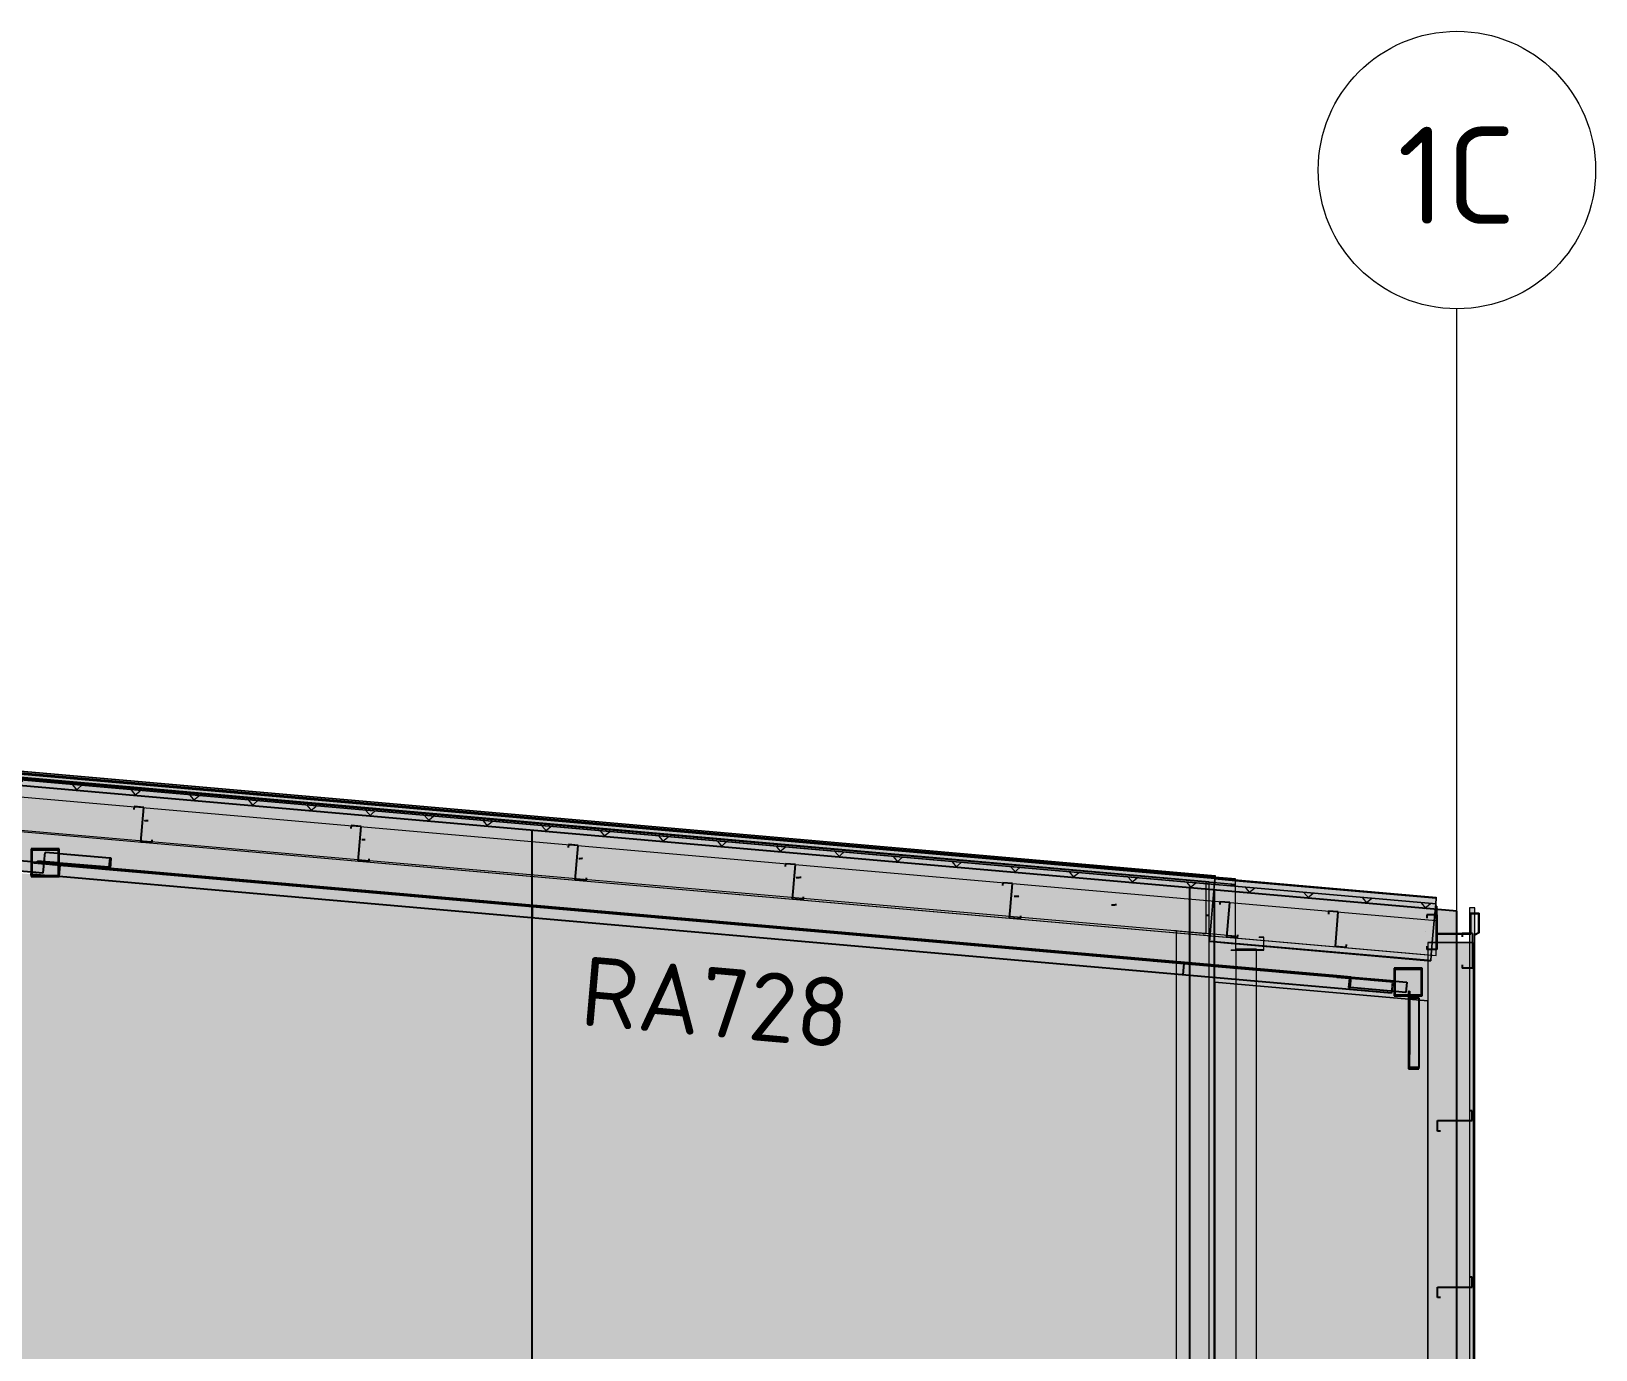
# Model space of a CAD drawing. Header units: millimetres. Extents: x 632 to 645312, y -3890 to 22200.
# Drawn here: x 631886 to 643163, y 12698 to 22200 of the extents above; entities that cross this region are included whole.
import ezdxf

# ---------------------------------------------------------------- set-up
doc = ezdxf.new("R2010")
doc.units = ezdxf.units.MM
doc.linetypes.add('Dash', pattern=[7, 5, -2])
doc.linetypes.add('Hidden', pattern=[4, 3, -1])
for name, color, linetype, lineweight in [('A-200-H_WALL', 111, 'Continuous', 13), ('A-200-M_WALL', 113, 'Continuous', 13), ('A-200-M_WALL_EXT', 113, 'Continuous', 13), ('A-200-M_WALL_PAT', 111, 'Continuous', 13), ('A-200-MH_WALL', 110, 'Hidden', 13), ('A-270-M_ROOF', 132, 'Continuous', 13), ('M-520-M_DRAINAGE_FW', 2, 'Continuous', 13), ('S-280-A_STRUCT_FRAME', 2, 'Continuous', 18), ('S-280-M_STRUCT_FRAME', 12, 'Continuous', 13), ('Z-030-M_GRID', 191, 'Continuous', 13), ('Z-033_T_GRIDREF', 31, 'Continuous', 13)]:
    doc.layers.add(name, color=color, linetype=linetype, lineweight=lineweight)
doc.styles.add('ISOCPEUR_1', font='isocpeur.ttf', dxfattribs={"height": 700})
doc.styles.add('ISOCPEUR_2', font='isocpeur.ttf', dxfattribs={"height": 500})

# ---------------------------------------------------------------- blocks, each defined once
blk = doc.blocks.new('Downpipe - Straight - 01 - 150D-3252301-S6_501-SECTION C1')
at = {"layer": 'M-520-M_DRAINAGE_FW', "color": 53, "lineweight": 5}
for p, q in [((4351088, 15586), (4351088, 15581)), ((4351089, 15586), (4351088, 15586)), ((4351151, 15586), (4351088, 15586)), ((4351088, 15579), (4351088, 15334)), ((4351092, 15586), (4351089, 15586)), ((4351104, 15586), (4351094, 15586)), ((4351119, 15586), (4351104, 15586)), ((4351136, 15586), (4351119, 15586)), ((4351155, 15586), (4351136, 15586)), ((4351238, 15586), (4351151, 15586)), ((4351175, 15586), (4351155, 15586)), ((4351193, 15586), (4351175, 15586)), ((4351210, 15586), (4351193, 15586)), ((4351223, 15586), (4351210, 15586)), ((4351232, 15586), (4351223, 15586)), ((4351237, 15586), (4351233, 15586)), ((4351238, 15581), (4351238, 15586)), ((4351238, 15321), (4351238, 15579)), ((4351088, 15334), (4351088, 7790)), ((4351238, 7790), (4351238, 15321)), ((4351088, 7790), (4351088, 7690)), ((4351238, 7690), (4351238, 7790)), ((4351088, 7690), (4351088, 7640)), ((4351238, 7640), (4351238, 7690)), ((4351088, 7640), (4351088, 7340)), ((4351238, 7340), (4351238, 7640)), ((4351088, 7340), (4351088, 6500)), ((4351238, 6500), (4351238, 7340)), ((4351088, 6500), (4351088, 5440)), ((4351238, 5440), (4351238, 6500)), ((4351088, 5440), (4351088, 5240)), ((4351238, 5240), (4351238, 5440)), ((4351088, 5240), (4351088, 5228)), ((4351088, 5228), (4351088, 5200)), ((4351088, 5200), (4351088, 5170)), ((4351238, 5228), (4351238, 5240)), ((4351238, 5200), (4351238, 5228)), ((4351238, 5170), (4351238, 5200)), ((4351088, 5170), (4351088, 5166)), ((4351088, 5166), (4351092, 5166)), ((4351088, 5166), (4351151, 5166)), ((4351094, 5166), (4351104, 5166)), ((4351104, 5166), (4351155, 5166)), ((4351151, 5166), (4351238, 5166)), ((4351155, 5166), (4351175, 5166)), ((4351175, 5166), (4351232, 5166)), ((4351233, 5166), (4351237, 5166)), ((4351238, 5166), (4351238, 5170))]:
    blk.add_line(p, q, dxfattribs=at)
blk = doc.blocks.new('Roof Gutters1 - Roof Gutters-1884510-S6_501-SECTION C1')
at = {"layer": 'A-270-M_ROOF', "lineweight": 5, "transparency": 33554432}
for points in [[(4350939, 16102), (4350940, 16116), (4332714, 17711), (4332712, 17697), (4350664, 16126)], [(4350939, 16100), (4350940, 16113), (4332713, 17708), (4332712, 17694), (4350664, 16124)], [(4350939, 16100), (4350939, 16102), (4332712, 17697), (4332712, 17694), (4350664, 16124)]]:
    blk.add_hatch(color=253, dxfattribs=at).paths.add_polyline_path(points)
at = {"layer": 'A-270-M_ROOF', "color": 53, "lineweight": 5}
for p, q in [((4350940, 16113), (4332713, 17708)), ((4332713, 17708), (4350940, 16113)), ((4332714, 17711), (4350940, 16116)), ((4332714, 17711), (4350940, 16116)), ((4332712, 17697), (4350939, 16102)), ((4332712, 17694), (4350939, 16100)), ((4334978, 17496), (4350939, 16100)), ((4342405, 16849), (4350939, 16102)), ((4350940, 16116), (4350939, 16102)), ((4350940, 16113), (4350939, 16105)), ((4350939, 16105), (4350940, 16113)), ((4350939, 16100), (4350940, 16113)), ((4350939, 16105), (4350939, 16100)), ((4350939, 16102), (4350939, 16105)), ((4350939, 16100), (4350939, 16102)), ((4350939, 16102), (4350939, 16100)), ((4350940, 16113), (4350940, 16116))]:
    blk.add_line(p, q, dxfattribs=at)
blk = doc.blocks.new('Roof Gutters3 - Roof Gutters-1885272-S6_501-SECTION C1')
at = {"layer": 'A-270-M_ROOF', "lineweight": 5, "transparency": 33554432}
for points in [[(4352525, 15872), (4352532, 15952), (4350938, 16091), (4350932, 16011), (4352218, 15899)], [(4352532, 15952), (4352533, 15960), (4350939, 16099), (4350938, 16091), (4352218, 15979)], [(4352532, 15952), (4352533, 15957), (4350938, 16096), (4350938, 16091), (4352218, 15979)]]:
    blk.add_hatch(color=253, dxfattribs=at).paths.add_polyline_path(points)
at = {"layer": 'A-270-M_ROOF', "color": 53, "lineweight": 5}
for p, q in [((4350938, 16094), (4350903, 15696)), ((4350903, 15696), (4350938, 16091)), ((4350938, 16091), (4350939, 16099)), ((4350939, 16099), (4350938, 16096)), ((4350938, 16091), (4350938, 16096)), ((4350938, 16096), (4350938, 16091)), ((4350938, 16096), (4352533, 15957)), ((4350938, 16094), (4351086, 16081)), ((4350938, 16091), (4352532, 15952)), ((4350938, 16091), (4352532, 15952)), ((4350938, 16091), (4351086, 16078)), ((4350939, 16099), (4352533, 15960)), ((4351086, 16081), (4352533, 15955)), ((4351086, 16078), (4352532, 15952)), ((4352518, 15792), (4352529, 15912)), ((4352529, 15912), (4352518, 15792)), ((4352529, 15912), (4352533, 15955)), ((4352532, 15952), (4352529, 15912)), ((4352533, 15960), (4352532, 15952)), ((4352532, 15952), (4352533, 15957)), ((4352533, 15957), (4352532, 15952)), ((4352533, 15957), (4352533, 15960)), ((4352504, 15632), (4352518, 15792)), ((4352518, 15792), (4352504, 15632)), ((4350902, 15683), (4350898, 15640)), ((4350899, 15643), (4350902, 15683)), ((4350902, 15683), (4350903, 15696)), ((4350903, 15696), (4350902, 15683)), ((4350898, 15640), (4350899, 15643)), ((4350898, 15640), (4352473, 15502)), ((4350898, 15640), (4351082, 15624)), ((4352473, 15505), (4350899, 15643)), ((4350899, 15643), (4351082, 15627)), ((4351082, 15627), (4351086, 15626)), ((4351082, 15624), (4351086, 15623)), ((4351088, 15626), (4351285, 15609)), ((4351088, 15623), (4351285, 15606)), ((4351289, 15609), (4352473, 15505)), ((4351289, 15606), (4352473, 15502)), ((4352497, 15543), (4352504, 15632)), ((4352504, 15632), (4352497, 15543)), ((4352493, 15503), (4352473, 15505)), ((4352473, 15505), (4352493, 15503)), ((4352473, 15502), (4352493, 15500)), ((4352473, 15502), (4352493, 15500)), ((4352493, 15500), (4352497, 15543)), ((4352497, 15543), (4352493, 15503)), ((4352493, 15503), (4352493, 15500))]:
    blk.add_line(p, q, dxfattribs=at)
blk = doc.blocks.new('25021-APA-ZZ-ZZ-M3-AR-000001_V3_rvt-8-S6_501-SECTION C1')
at = {"layer": 'A-200-M_WALL', "transparency": 33554432}
blk.add_hatch(color=254, dxfattribs=at).paths.add_polyline_path([(4352812, 8240), (4352812, 15882), (4352772, 15882), (4352772, 8240)])
at = {"layer": 'A-200-M_WALL_EXT', "transparency": 33554432}
blk.add_hatch(color=10, dxfattribs=at).paths.add_polyline_path([(4350895, 16015), (4350895, 16071), (4332581, 17679), (4312663, 16639), (4312663, 16599), (4332682, 17644), (4332682, 17608), (4350894, 16015)])
at = {"layer": 'A-200-M_WALL_PAT', "transparency": 33554432}
blk.add_hatch(color=253, dxfattribs=at).paths.add_polyline_path([(4352802, 8240), (4352802, 15632), (4352682, 15632), (4352682, 8240)])
at = {"layer": 'A-270-M_ROOF', "transparency": 33554432}
for color, points in [(9, [(4352532, 15911), (4352532, 15952), (4332711, 17686), (4331584, 17587), (4332711, 17646), (4352218, 15939)]), (9, [(4351086, 16052), (4351086, 16092), (4332673, 17697), (4332673, 17657), (4350664, 16089)]), (254, [(4351086, 15998), (4351086, 16052), (4332673, 17657), (4332673, 17644), (4332682, 17644), (4332682, 17608), (4350932, 16011)])]:
    blk.add_hatch(color=color, dxfattribs=at).paths.add_polyline_path(points)
at = {"layer": 'A-270-M_ROOF', "lineweight": 5, "transparency": 33554432}
blk.add_hatch(color=9, dxfattribs=at).paths.add_polyline_path([(4351086, 16052), (4332673, 17657), (4332639, 17657), (4351052, 16052)])
at = {"layer": 'A-270-M_ROOF', "lineweight": 5}
h = blk.add_hatch(dxfattribs=at)
h.set_pattern_fill('FP_45', angle=-135, style=0, pattern_type=2)
h.set_pattern_definition([(40, (4325937.9, 6e-06), (-192.8363, 229.8133), []), (130, (4325937.9, 6e-06), (-229.8133, -192.8363), [])])
h.paths.add_polyline_path([(4352532, 15871), (4352532, 15911), (4332698, 17644), (4332682, 17643), (4332682, 17608), (4352218, 15899)])
at = {"layer": 'A-270-M_ROOF', "transparency": 33554432}
h = blk.add_hatch(color=253, dxfattribs=at)
h.paths.add_polyline_path([(4352817, 15688), (4352842, 15703), (4352842, 15844), (4352777, 15844), (4352777, 15699), (4352682, 15699), (4352682, 15694), (4352782, 15694), (4352782, 15839), (4352837, 15839), (4352837, 15706), (4352814, 15692)])
h.paths.add_polyline_path([(4352537, 15871), (4352537, 15894), (4352532, 15894), (4352533, 15871)])
at = {"layer": 'A-200-M_WALL', "color": 53, "lineweight": 5}
for p, q in [((4352772, 15882), (4352772, 8240)), ((4352812, 15882), (4352772, 15882)), ((4352772, 15882), (4352772, 15699)), ((4352812, 15882), (4352772, 15882)), ((4352812, 8240), (4352812, 15882)), ((4352812, 15844), (4352812, 15882)), ((4352812, 15841), (4352812, 15844)), ((4352812, 8240), (4352812, 15839)), ((4352772, 15699), (4352772, 15694)), ((4352772, 15694), (4352772, 15632)), ((4352772, 15632), (4352772, 8240))]:
    blk.add_line(p, q, dxfattribs=at)
at = {"layer": 'A-200-M_WALL_EXT', "color": 53, "lineweight": 5}
for p, q in [((4350895, 16071), (4332713, 17668)), ((4332713, 17668), (4350871, 16073)), ((4350871, 16073), (4350885, 16072)), ((4350871, 16071), (4350871, 15699)), ((4350885, 16072), (4350895, 16071)), ((4350895, 15683), (4350895, 16071)), ((4350661, 15716), (4350642, 15716)), ((4350661, 15704), (4350661, 15716)), ((4350661, 15716), (4350871, 15698)), ((4350661, 8240), (4350661, 15704)), ((4350852, 15698), (4350871, 15698)), ((4350895, 8240), (4350895, 15683)), ((4352473, 15632), (4352473, 8240)), ((4352802, 15632), (4352473, 15632)), ((4352473, 15632), (4352473, 15545)), ((4352473, 15632), (4352532, 15632)), ((4352532, 15632), (4352772, 15632)), ((4352772, 15632), (4352802, 15632)), ((4352802, 8240), (4352802, 15632)), ((4352802, 8240), (4352802, 15632)), ((4352473, 15545), (4352473, 15505)), ((4352473, 15505), (4352473, 15502)), ((4352473, 15502), (4352473, 15213)), ((4352473, 15213), (4350938, 15347)), ((4350938, 15347), (4350938, 7790)), ((4350938, 7790), (4350938, 15347)), ((4350938, 15347), (4352473, 15213)), ((4352473, 5240), (4352473, 15213)), ((4352473, 15213), (4352473, 8240)), ((4352473, 15213), (4352473, 8240))]:
    blk.add_line(p, q, dxfattribs=at)
at = {"layer": 'A-270-M_ROOF', "color": 53, "lineweight": 5}
for p, q in [((4352532, 15952), (4332711, 17686)), ((4352532, 15911), (4332711, 17646)), ((4332711, 17646), (4352532, 15911)), ((4350895, 16069), (4332714, 17653)), ((4332714, 17653), (4350895, 16069)), ((4352532, 15911), (4332715, 17645)), ((4332715, 17645), (4350938, 16051)), ((4350938, 16091), (4333018, 17659)), ((4332711, 17525), (4352532, 15791)), ((4350939, 16105), (4334978, 17496)), ((4332673, 17285), (4350895, 15697)), ((4332711, 17274), (4352532, 15540)), ((4332711, 17274), (4352473, 15545)), ((4351086, 16052), (4350895, 16069)), ((4350895, 16069), (4351086, 16052)), ((4350938, 16091), (4350938, 16051)), ((4350938, 16051), (4350938, 16091)), ((4351086, 16078), (4350938, 16091)), ((4350938, 16051), (4351086, 16038)), ((4351086, 16092), (4350939, 16105)), ((4351086, 16092), (4351052, 16092)), ((4351082, 16052), (4351052, 16052)), ((4351052, 16052), (4351082, 16052)), ((4351086, 16052), (4351082, 16052)), ((4351082, 16052), (4351086, 16052)), ((4351086, 16086), (4351086, 16092)), ((4351086, 16083), (4351086, 16086)), ((4351086, 16078), (4351086, 16083)), ((4352532, 15952), (4351086, 16078)), ((4351086, 16052), (4351086, 16078)), ((4351086, 15681), (4351086, 16052)), ((4351086, 16038), (4352532, 15911)), ((4352532, 15911), (4352532, 15952)), ((4352532, 15911), (4352532, 15952)), ((4352532, 15540), (4352532, 15911)), ((4352532, 15894), (4352532, 15911)), ((4352532, 15694), (4352532, 15894)), ((4352537, 15894), (4352532, 15894)), ((4352532, 15894), (4352532, 15694)), ((4352532, 15694), (4352532, 15894)), ((4352532, 15894), (4352537, 15894)), ((4352537, 15699), (4352537, 15894)), ((4352537, 15894), (4352537, 15699)), ((4352842, 15844), (4352777, 15844)), ((4352777, 15844), (4352777, 15699)), ((4352777, 15699), (4352777, 15844)), ((4352777, 15844), (4352812, 15844)), ((4352782, 15694), (4352782, 15839)), ((4352782, 15839), (4352837, 15839)), ((4352812, 15839), (4352782, 15839)), ((4352782, 15839), (4352782, 15694)), ((4352812, 15844), (4352842, 15844)), ((4352837, 15839), (4352812, 15839)), ((4352837, 15839), (4352837, 15706)), ((4352837, 15706), (4352837, 15839)), ((4352842, 15703), (4352842, 15844)), ((4352842, 15844), (4352842, 15703)), ((4350895, 15697), (4351086, 15681)), ((4351052, 15681), (4351082, 15681)), ((4351052, 15681), (4351082, 15681)), ((4351054, 15681), (4351086, 15681)), ((4351082, 15681), (4351086, 15681)), ((4351082, 15681), (4351086, 15681)), ((4351088, 15681), (4351086, 15681)), ((4351086, 15681), (4351086, 15667)), ((4351088, 15666), (4351088, 15681)), ((4352532, 15632), (4352532, 15694)), ((4352532, 15694), (4352782, 15694)), ((4352772, 15694), (4352532, 15694)), ((4352777, 15699), (4352537, 15699)), ((4352537, 15699), (4352772, 15699)), ((4352772, 15699), (4352777, 15699)), ((4352782, 15694), (4352772, 15694)), ((4352837, 15706), (4352814, 15692)), ((4352814, 15692), (4352837, 15706)), ((4352814, 15692), (4352817, 15688)), ((4352817, 15688), (4352814, 15692)), ((4352817, 15688), (4352842, 15703)), ((4352842, 15703), (4352817, 15688)), ((4351052, 15579), (4351086, 15579)), ((4351054, 15581), (4351084, 15581)), ((4351086, 15667), (4351086, 15626)), ((4351086, 15626), (4351086, 15623)), ((4351086, 15623), (4351086, 15579)), ((4351086, 15579), (4351289, 15579)), ((4351088, 15626), (4351088, 15666)), ((4351088, 15623), (4351088, 15626)), ((4351088, 15581), (4351088, 15623)), ((4351287, 15581), (4351088, 15581)), ((4351254, 15671), (4351287, 15671)), ((4351254, 15581), (4351287, 15581)), ((4351287, 15671), (4351256, 15671)), ((4351256, 15579), (4351289, 15579)), ((4351289, 15671), (4351287, 15671)), ((4351287, 15671), (4351287, 15649)), ((4351287, 15649), (4351287, 15609)), ((4351287, 15609), (4351287, 15606)), ((4351287, 15606), (4351287, 15581)), ((4351289, 15649), (4351289, 15671)), ((4351289, 15609), (4351289, 15649)), ((4351289, 15606), (4351289, 15609)), ((4351289, 15579), (4351289, 15606)), ((4352532, 15540), (4352532, 15632)), ((4352473, 15545), (4352532, 15540))]:
    blk.add_line(p, q, dxfattribs=at)
for name in ['Roof Gutters3 - Roof Gutters-1885272-S6_501-SECTION C1', 'Roof Gutters1 - Roof Gutters-1884510-S6_501-SECTION C1']:
    blk.add_blockref(name, (0, 0), dxfattribs=at)
at = {"layer": 'M-520-M_DRAINAGE_FW', "color": 53, "lineweight": 5}
blk.add_blockref('Downpipe - Straight - 01 - 150D-3252301-S6_501-SECTION C1', (0, 0), dxfattribs=at)
blk = doc.blocks.new('NRP_Framing-Steel-Purlin Z - G915 - EZ250-19-4099889-S6_501-SECTION C1')
at = {"layer": 'S-280-M_STRUCT_FRAME', "color": 92, "lineweight": 25}
for p, q in [((4352542, 8274), (4352542, 8350)), ((4352542, 8350), (4352792, 8350)), ((4352542, 8274), (4352542, 8350)), ((4352542, 8350), (4352792, 8350)), ((4352792, 8421), (4352771, 8421)), ((4352792, 8421), (4352771, 8421)), ((4352792, 8350), (4352792, 8421)), ((4352792, 8350), (4352792, 8421)), ((4352563, 8274), (4352542, 8274)), ((4352563, 8274), (4352542, 8274))]:
    blk.add_line(p, q, dxfattribs=at)
blk = doc.blocks.new('NRP_Framing-Steel-Purlin C - G946 - EC250-24-4099654-S6_501-SECTION C1')
at = {"layer": 'S-280-M_STRUCT_FRAME', "color": 1, "lineweight": 25}
for p, q in [((4352793, 15697), (4352720, 15697)), ((4352720, 15697), (4352720, 15673)), ((4352793, 15697), (4352793, 15447)), ((4352720, 15471), (4352720, 15447)), ((4352793, 15447), (4352720, 15447))]:
    blk.add_line(p, q, dxfattribs=at)
blk = doc.blocks.new('NRP_Framing-Steel-EA - RA728 - 90x90x8EA-4104764-S6_501-SECTION C1')
at = {"layer": 'S-280-M_STRUCT_FRAME', "linetype": 'Dash', "lineweight": 25}
for p, q in [((4342613, 16189), (4342404, 16208)), ((4342397, 16126), (4342538, 16114)), ((4342539, 16114), (4342606, 16108)), ((4350714, 15489), (4350706, 15399))]:
    blk.add_line(p, q, dxfattribs=at)
blk = doc.blocks.new('NRP_Framing-Steel-EA - RA728 - 90x90x8EA-3938956-S6_501-SECTION C1')
at = {"layer": 'S-280-M_STRUCT_FRAME', "linetype": 'Dash', "lineweight": 25}
for p, q in [((4351816, 15384), (4342613, 16189)), ((4352217, 15349), (4351907, 15376))]:
    blk.add_line(p, q, dxfattribs=at)
blk = doc.blocks.new('NRP_Framing-Steel-EA - RB725 - 75x75x8EA-3938871-S6_501-SECTION C1')
at = {"layer": 'S-280-M_STRUCT_FRAME', "linetype": 'Dash', "lineweight": 25}
h = blk.add_hatch(color=256, dxfattribs=at)
h.paths.add_polyline_path([(4342965, 16175), (4342971, 16241), (4342606, 16273), (4342606, 16206), (4342965, 16175)])
h.paths.add_polyline_path([(4342600, 16207), (4342600, 16274), (4342505, 16282), (4342499, 16215)])
blk.add_hatch(color=256, dxfattribs=at).paths.add_polyline_path([(4342976, 16166), (4342982, 16240), (4342971, 16241), (4342965, 16175), (4342874, 16183), (4342873, 16175)])
h = blk.add_hatch(color=256, dxfattribs=at)
h.paths.add_polyline_path([(4342873, 16175), (4342874, 16183), (4342606, 16206), (4342606, 16198)])
h.paths.add_polyline_path([(4342600, 16199), (4342600, 16207), (4342451, 16220), (4342450, 16212), (4342483, 16209)])
at = {"layer": 'S-280-M_STRUCT_FRAME', "lineweight": 25}
for p, q in [((4342499, 16215), (4342505, 16282)), ((4342600, 16274), (4342505, 16282)), ((4342971, 16241), (4342606, 16273)), ((4342971, 16241), (4342965, 16175)), ((4342982, 16240), (4342971, 16241)), ((4342976, 16166), (4342982, 16240)), ((4342450, 16212), (4342451, 16220)), ((4342600, 16207), (4342451, 16220)), ((4342600, 16199), (4342483, 16209)), ((4342874, 16183), (4342606, 16206)), ((4342873, 16175), (4342606, 16198)), ((4342874, 16183), (4342873, 16175)), ((4342873, 16175), (4342976, 16166)), ((4342965, 16175), (4342874, 16183))]:
    blk.add_line(p, q, dxfattribs=at)
at = {"layer": 'S-280-M_STRUCT_FRAME', "linetype": 'Dash', "lineweight": 25}
for p, q in [((4342606, 16273), (4342600, 16274)), ((4342606, 16206), (4342600, 16207)), ((4342606, 16206), (4342600, 16207)), ((4342606, 16198), (4342600, 16199))]:
    blk.add_line(p, q, dxfattribs=at)
blk = doc.blocks.new('NRP_Framing-Steel-EA - RB725 - 75x75x8EA-3939197-S6_501-SECTION C1')
at = {"layer": 'S-280-M_STRUCT_FRAME', "linetype": 'Dash', "lineweight": 25}
blk.add_hatch(color=256, dxfattribs=at).paths.add_polyline_path([(4351912, 15309), (4351919, 15383), (4351816, 15392), (4351816, 15384), (4351907, 15376), (4351901, 15309)])
h = blk.add_hatch(color=256, dxfattribs=at)
h.paths.add_polyline_path([(4352314, 15273), (4352321, 15348), (4352237, 15355), (4352237, 15280)])
h.paths.add_polyline_path([(4352231, 15281), (4352231, 15356), (4351919, 15383), (4351912, 15309)])
at = {"layer": 'S-280-M_STRUCT_FRAME', "lineweight": 25}
for p, q in [((4351919, 15383), (4351816, 15392)), ((4351816, 15392), (4351816, 15384)), ((4351816, 15384), (4351907, 15376)), ((4351907, 15376), (4351901, 15309)), ((4351912, 15309), (4351919, 15383)), ((4351919, 15383), (4352231, 15356)), ((4352237, 15355), (4352321, 15348)), ((4352321, 15348), (4352314, 15273)), ((4351901, 15309), (4351912, 15309)), ((4352231, 15281), (4351912, 15309)), ((4352314, 15273), (4352237, 15280))]:
    blk.add_line(p, q, dxfattribs=at)
at = {"layer": 'S-280-M_STRUCT_FRAME', "linetype": 'Dash', "lineweight": 25}
for p, q in [((4352231, 15356), (4352237, 15355)), ((4352237, 15280), (4352231, 15281))]:
    blk.add_line(p, q, dxfattribs=at)
blk = doc.blocks.new('NRP_Framing-Steel-EA - RB725 - 75x75x8EA-3964585-S6_501-SECTION C1')
at = {"layer": 'S-280-M_STRUCT_FRAME', "linetype": 'Dash', "lineweight": 25}
blk.add_hatch(color=256, dxfattribs=at).paths.add_polyline_path([(4342087, 16168), (4342094, 16243), (4341991, 16252), (4341990, 16244), (4342082, 16236), (4342076, 16169)])
h = blk.add_hatch(color=256, dxfattribs=at)
h.paths.add_polyline_path([(4342489, 16133), (4342496, 16208), (4342412, 16215), (4342412, 16140), (4342477, 16134)])
h.paths.add_polyline_path([(4342406, 16140), (4342406, 16216), (4342094, 16243), (4342087, 16168)])
at = {"layer": 'S-280-M_STRUCT_FRAME', "lineweight": 25}
for p, q in [((4341991, 16252), (4341990, 16244)), ((4341990, 16244), (4342082, 16236)), ((4342094, 16243), (4341991, 16252)), ((4342087, 16168), (4342094, 16243)), ((4342094, 16243), (4342406, 16216)), ((4342082, 16236), (4342076, 16169)), ((4342076, 16169), (4342087, 16168)), ((4342406, 16140), (4342087, 16168)), ((4342412, 16215), (4342483, 16209)), ((4342489, 16133), (4342412, 16140)), ((4342496, 16208), (4342489, 16133))]:
    blk.add_line(p, q, dxfattribs=at)
at = {"layer": 'S-280-M_STRUCT_FRAME', "linetype": 'Dash', "lineweight": 25}
for p, q in [((4342406, 16216), (4342412, 16215)), ((4342412, 16140), (4342406, 16140))]:
    blk.add_line(p, q, dxfattribs=at)
blk = doc.blocks.new('NRP_Framing-Steel-EA - WB725 - 75x75x8EA-3950898-S6_501-SECTION C1')
at = {"layer": 'S-280-M_STRUCT_FRAME', "linetype": 'Dash', "lineweight": 25}
h = blk.add_hatch(color=256, dxfattribs=at)
h.paths.add_polyline_path([(4352332, 14827), (4352340, 14827), (4352340, 15248), (4352332, 15248)])
h.paths.add_polyline_path([(4352340, 15254), (4352340, 15283), (4352332, 15283), (4352332, 15254)])
for points in [[(4352340, 14733), (4352407, 14733), (4352407, 15226), (4352340, 15226), (4352340, 14827)], [(4352332, 14722), (4352407, 14722), (4352407, 14733), (4352340, 14733), (4352340, 14827), (4352332, 14827)]]:
    blk.add_hatch(color=256, dxfattribs=at).paths.add_polyline_path(points)
at = {"layer": 'S-280-M_STRUCT_FRAME', "lineweight": 25}
for p, q in [((4352332, 15283), (4352340, 15283)), ((4352332, 15283), (4352332, 15254)), ((4352332, 15248), (4352332, 14827)), ((4352340, 15283), (4352340, 15254)), ((4352340, 15248), (4352340, 14827)), ((4352407, 15226), (4352407, 14733)), ((4352340, 14827), (4352332, 14827)), ((4352332, 14827), (4352332, 14722)), ((4352340, 14733), (4352340, 14827)), ((4352332, 14722), (4352407, 14722)), ((4352407, 14733), (4352340, 14733)), ((4352407, 14722), (4352407, 14733))]:
    blk.add_line(p, q, dxfattribs=at)
at = {"layer": 'S-280-M_STRUCT_FRAME', "linetype": 'Dash', "lineweight": 25}
for p, q in [((4352332, 15254), (4352332, 15248)), ((4352340, 15254), (4352340, 15248)), ((4352340, 15235), (4352407, 15235)), ((4352407, 15235), (4352407, 15226))]:
    blk.add_line(p, q, dxfattribs=at)
blk = doc.blocks.new('NRP_Framing-Steel-Purlin C - P946 - EC250-24-4033922-S6_501-SECTION C1')
at = {"layer": 'S-280-M_STRUCT_FRAME', "color": 1, "linetype": 'Dash', "lineweight": 25}
blk.add_line((4350872, 15830), (4350899, 15831), dxfattribs=at)
blk.add_line((4350872, 15830), (4350899, 15831), dxfattribs=at)
blk = doc.blocks.new('NRP_Framing-Steel-Purlin C - P946 - EC250-24-4133020-S6_501-SECTION C1')
at = {"layer": 'S-280-M_STRUCT_FRAME', "color": 1, "lineweight": 25}
for p, q in [((4352465, 15832), (4352465, 15808)), ((4352538, 15832), (4352465, 15832)), ((4352538, 15832), (4352538, 15582)), ((4352456, 15712), (4352456, 15712)), ((4352465, 15606), (4352465, 15582)), ((4352538, 15582), (4352465, 15582))]:
    blk.add_line(p, q, dxfattribs=at)
at = {"layer": 'S-280-M_STRUCT_FRAME', "color": 1, "linetype": 'Dash', "lineweight": 25}
blk.add_line((4352456, 15712), (4352456, 15712), dxfattribs=at)
blk = doc.blocks.new('NRP_Framing-Steel-Purlin Z - P916 - EZ250-24-4044863-S6_501-SECTION C1')
at = {"layer": 'S-280-M_STRUCT_FRAME', "color": 1, "linetype": 'Dash', "lineweight": 25}
blk.add_line((4349491, 15966), (4349527, 15967), dxfattribs=at)
blk = doc.blocks.new('NRP_Framing-Steel-Purlin Z - P916 - EZ250-24-4104541-S6_501-SECTION C1')
at = {"layer": 'S-280-M_STRUCT_FRAME', "color": 1, "linetype": 'Dash', "lineweight": 25}
blk.add_line((4350191, 15905), (4350227, 15906), dxfattribs=at)
blk = doc.blocks.new('NRP_Framing-Steel-Purlin Z - P916 - EZ250-24-4044943-S6_501-SECTION C1')
at = {"layer": 'S-280-M_STRUCT_FRAME', "color": 1, "linetype": 'Dash', "lineweight": 25}
blk.add_line((4347918, 16102), (4347954, 16103), dxfattribs=at)
blk = doc.blocks.new('NRP_Framing-Steel-Purlin Z - P916 - EZ250-24-4044941-S6_501-SECTION C1')
at = {"layer": 'S-280-M_STRUCT_FRAME', "color": 1, "linetype": 'Dash', "lineweight": 25}
blk.add_line((4346353, 16239), (4346381, 16240), dxfattribs=at)
blk = doc.blocks.new('NRP_Framing-Steel-Purlin Z - P916 - EZ250-24-4044940-S6_501-SECTION C1')
at = {"layer": 'S-280-M_STRUCT_FRAME', "color": 1, "linetype": 'Dash', "lineweight": 25}
blk.add_line((4344787, 16375), (4344813, 16376), dxfattribs=at)
blk = doc.blocks.new('NRP_Framing-Steel-Purlin Z - P916 - EZ250-24-4044939-S6_501-SECTION C1')
at = {"layer": 'S-280-M_STRUCT_FRAME', "color": 1, "linetype": 'Dash', "lineweight": 25}
blk.add_line((4343222, 16511), (4343248, 16512), dxfattribs=at)
blk = doc.blocks.new('NRP_Framing-Steel-Purlin Z - P916 - EZ250-24-V92-S6_501-SECTION C1')
at = {"layer": 'S-280-M_STRUCT_FRAME', "color": 1, "lineweight": 25}
for p, q in [((4341581, 16749), (4341579, 16728)), ((4341581, 16749), (4341579, 16728)), ((4341652, 16743), (4341581, 16749)), ((4341652, 16743), (4341581, 16749)), ((4341630, 16494), (4341652, 16743)), ((4341630, 16494), (4341652, 16743)), ((4341633, 16619), (4341633, 16619)), ((4341706, 16488), (4341630, 16494)), ((4341706, 16488), (4341630, 16494)), ((4341708, 16509), (4341706, 16488)), ((4341708, 16509), (4341706, 16488))]:
    blk.add_line(p, q, dxfattribs=at)
at = {"layer": 'S-280-M_STRUCT_FRAME', "color": 1, "linetype": 'Dash', "lineweight": 25}
blk.add_line((4341633, 16619), (4341633, 16619), dxfattribs=at)
blk = doc.blocks.new('NRP_Framing-Steel-Purlin Z - P916 - EZ250-24-4046795-S6_501-SECTION C1')
at = {"layer": 'S-280-M_STRUCT_FRAME', "color": 1, "lineweight": 25}
for p, q in [((4346278, 16339), (4346276, 16317)), ((4346278, 16339), (4346276, 16317)), ((4346348, 16332), (4346278, 16339)), ((4346348, 16332), (4346278, 16339)), ((4346327, 16083), (4346348, 16332)), ((4346327, 16083), (4346348, 16332)), ((4346329, 16209), (4346329, 16209)), ((4346402, 16077), (4346327, 16083)), ((4346402, 16077), (4346327, 16083)), ((4346404, 16099), (4346402, 16077)), ((4346404, 16099), (4346402, 16077))]:
    blk.add_line(p, q, dxfattribs=at)
at = {"layer": 'S-280-M_STRUCT_FRAME', "color": 1, "linetype": 'Dash', "lineweight": 25}
blk.add_line((4346329, 16209), (4346329, 16209), dxfattribs=at)
blk = doc.blocks.new('NRP_Framing-Steel-Purlin Z - P916 - EZ250-24-V89-S6_501-SECTION C1')
at = {"layer": 'S-280-M_STRUCT_FRAME', "color": 1, "lineweight": 25}
for p, q in [((4351757, 15859), (4351755, 15837)), ((4351757, 15859), (4351755, 15837)), ((4351827, 15853), (4351757, 15859)), ((4351827, 15853), (4351757, 15859)), ((4351806, 15604), (4351827, 15853)), ((4351806, 15604), (4351827, 15853)), ((4351808, 15729), (4351808, 15729)), ((4351881, 15597), (4351806, 15604)), ((4351881, 15597), (4351806, 15604)), ((4351883, 15619), (4351881, 15597)), ((4351883, 15619), (4351881, 15597))]:
    blk.add_line(p, q, dxfattribs=at)
at = {"layer": 'S-280-M_STRUCT_FRAME', "color": 1, "linetype": 'Dash', "lineweight": 25}
blk.add_line((4351808, 15729), (4351808, 15729), dxfattribs=at)
blk = doc.blocks.new('Grid - NRP_Grid-Head-320187-S6_501-SECTION C1')
at = {"layer": 'Z-033_T_GRIDREF'}
blk.add_circle((4352682, 21200), 1000, dxfattribs=at)

msp = doc.modelspace()

# ---------------------------------------------------------------- hatches: boundary and pattern name
at = {"layer": 'A-200-H_WALL'}
h = msp.add_hatch(color=256, dxfattribs=at)
h.paths.add_polyline_path([(634442.5, 4900), (635495.9, 4900), (635495.9, 5000), (634442.5, 5000), (634442.5, 5050), (628862.5, 5050), (628862.5, 4900), (634276.8, 4900)])
h.paths.add_polyline_path([(635042.5, 5150), (635495.9, 5150), (635495.9, 15809.4), (632085.9, 16107.7), (632093, 16197.4), (632085.8, 16198.1), (632085.8, 16107.6), (631885.8, 16107.6), (631884.6, 16140.4), (631878.8, 16140.9), (631877.5, 16125.9), (628862.5, 16389.7), (628862.5, 5200), (635042.5, 5200)])
h.paths.add_polyline_path([(635495.9, 15899.7), (635495.9, 16441.5), (628862.5, 17021.9), (628862.5, 16480.1), (631885.8, 16215.6), (631885.8, 16307.6), (632085.8, 16307.6), (632085.9, 16273.3), (632462.4, 16240.4), (632455.9, 16165.7), (634276.8, 16006.4)])
h.paths.add_polyline_path([(631891.8, 16113.6), (632079.8, 16113.6), (632079.8, 16198.6), (631976.2, 16207.7), (631969.7, 16132.9), (631891.8, 16139.7), (631891.8, 16132.9)])
h.paths.add_polyline_path([(631930.2, 16211.7), (631930.9, 16219.6), (631979.5, 16215.4), (631985.3, 16282.1), (632079.8, 16273.9), (632079.8, 16301.6), (631891.8, 16301.6), (631891.8, 16215)])
h = msp.add_hatch(color=256, dxfattribs=at)
h.paths.add_polyline_path([(641812.5, 4900), (642012.5, 4900), (642012.5, 5000), (641812.5, 5000), (641812.5, 4955.7), (641737.5, 4955.7), (641737.5, 5000), (635495.9, 5000), (635495.9, 4900), (641737.5, 4900)])
h.paths.add_polyline_path([(642012.5, 5150), (642012.5, 8200), (642162.5, 8200), (642162.5, 15858.3), (635495.9, 16441.5), (635495.9, 15899.7), (641710.8, 15356), (641710.8, 15448), (641910.8, 15448), (641910.8, 15248), (641820.5, 15248), (641820.5, 15225.9), (641887.5, 15225.9), (641887.5, 14722.1), (641812.5, 14722.1), (641812.5, 15248), (641710.8, 15248), (641710.8, 15280.7), (641691.5, 15282.4), (641690.2, 15267.4), (635495.9, 15809.4), (635495.9, 5150), (641737.5, 5150), (641737.5, 5378), (641804.5, 5378), (641804.5, 5472.4), (641812.5, 5472.4), (641812.5, 5150), (641904.5, 5150)])
h.paths.add_polyline_path([(641904.8, 15254), (641904.8, 15442), (641716.8, 15442), (641716.8, 15355.5), (641801.2, 15348.1), (641794.7, 15273.4), (641716.8, 15280.2), (641716.8, 15254), (641812.5, 15254), (641812.5, 15282.5), (641820.5, 15282.5), (641820.5, 15254)])
at = {"layer": 'A-200-H_WALL', "lineweight": 5}
msp.add_hatch(color=256, dxfattribs=at).paths.add_polyline_path([(640238.1, 16026.7), (640238, 16026.7), (640238, 16026.7)])
at = {"layer": 'S-280-M_STRUCT_FRAME', "lineweight": 5}
h = msp.add_hatch(color=256, dxfattribs=at)
h.paths.add_polyline_path([(632085.8, 16107.6), (632085.8, 16307.6), (631885.8, 16307.6), (631885.8, 16107.6)])
h.paths.add_polyline_path([(632079.8, 16113.6), (631891.8, 16113.6), (631891.8, 16301.6), (632079.8, 16301.6)])
for points in [[(641690.2, 15267.4), (641691.5, 15282.4), (641381.7, 15309.5), (641387.6, 15376.2), (632093, 16189.4), (632087.5, 16107.6), (641622.6, 15273.4)], [(641295.9, 15384.3), (641295.9, 15392.3), (632093.7, 16197.4), (632093, 16189.4), (640731, 15433.7)]]:
    msp.add_hatch(color=256, dxfattribs=at).paths.add_polyline_path(points)
h = msp.add_hatch(color=256, dxfattribs=at)
h.paths.add_polyline_path([(641710.8, 15248), (641910.8, 15248), (641910.8, 15448), (641710.8, 15448)])
h.paths.add_polyline_path([(641904.8, 15254), (641716.8, 15254), (641716.8, 15442), (641904.8, 15442)])

# ---------------------------------------------------------------- linework, layer by layer
at = {"layer": 'A-200-M_WALL_EXT', "lineweight": 25}
for p, q in [((642162.5, 15858.3), (622162.5, 17608.1)), ((635495.9, 15899.7), (635495.9, 16441.5)), ((635495.9, 5150), (635495.9, 15809.4)), ((642162.5, 8200), (642162.5, 15858.3))]:
    msp.add_line(p, q, dxfattribs=at)
at = {"layer": 'A-200-MH_WALL', "lineweight": 25}
for p, q in [((640238, 4900), (640238, 16026.7)), ((640412.3, 16011.4), (640412.3, 4900)), ((635495.9, 15809.4), (635495.9, 15899.7)), ((635495.9, 15899.7), (635495.9, 15809.4))]:
    msp.add_line(p, q, dxfattribs=at)
at = {"layer": 'S-280-M_STRUCT_FRAME', "lineweight": 25}
for p, q in [((632085.8, 16307.6), (631885.8, 16307.6)), ((631885.8, 16307.6), (631885.8, 16107.6)), ((631891.8, 16301.6), (632079.8, 16301.6)), ((631891.8, 16113.6), (631891.8, 16301.6)), ((632079.8, 16301.6), (632079.8, 16113.6)), ((632085.8, 16107.6), (632085.8, 16307.6)), ((632085.9, 16107.7), (632093, 16189.4)), ((632093, 16189.4), (632093.7, 16197.4)), ((641295.9, 15384.3), (632093, 16189.4)), ((641296.6, 15392.2), (632455.9, 16165.7)), ((631885.8, 16107.6), (632085.8, 16107.6)), ((632079.8, 16113.6), (631891.8, 16113.6)), ((641690.2, 15267.4), (632085.9, 16107.7)), ((641910.8, 15448), (641710.8, 15448)), ((641710.8, 15448), (641710.8, 15248)), ((641716.8, 15442), (641904.8, 15442)), ((641716.8, 15254), (641716.8, 15442)), ((641904.8, 15442), (641904.8, 15254)), ((641910.8, 15248), (641910.8, 15448)), ((641691.5, 15282.4), (641690.2, 15267.4)), ((641710.8, 15248), (641910.8, 15248)), ((641904.8, 15254), (641716.8, 15254))]:
    msp.add_line(p, q, dxfattribs=at)
at = {"layer": 'S-280-M_STRUCT_FRAME', "linetype": 'Dash', "lineweight": 25}
for p, q in [((641697.3, 15349.1), (641387.6, 15376.2)), ((641697.3, 15349.1), (641691.5, 15282.4)), ((641698, 15357.1), (641697.3, 15349.1))]:
    msp.add_line(p, q, dxfattribs=at)
at = {"layer": 'Z-030-M_GRID'}
msp.add_line((642162.5, 3882), (642162.5, 20200), dxfattribs=at)

# ---------------------------------------------------------------- block references
at = {"color": 10, "lineweight": 5}
msp.add_blockref('25021-APA-ZZ-ZZ-M3-AR-000001_V3_rvt-8-S6_501-SECTION C1', (-3710519.8, 0), dxfattribs=at)
at = {"layer": 'S-280-M_STRUCT_FRAME', "linetype": 'Dash', "lineweight": 25}
for name in ['NRP_Framing-Steel-EA - RA728 - 90x90x8EA-4104764-S6_501-SECTION C1', 'NRP_Framing-Steel-EA - RB725 - 75x75x8EA-3964585-S6_501-SECTION C1', 'NRP_Framing-Steel-EA - RB725 - 75x75x8EA-3938871-S6_501-SECTION C1', 'NRP_Framing-Steel-EA - RA728 - 90x90x8EA-3938956-S6_501-SECTION C1', 'NRP_Framing-Steel-EA - RB725 - 75x75x8EA-3939197-S6_501-SECTION C1', 'NRP_Framing-Steel-EA - WB725 - 75x75x8EA-3950898-S6_501-SECTION C1']:
    msp.add_blockref(name, (-3710519.8, 0), dxfattribs=at)
at = {"layer": 'S-280-M_STRUCT_FRAME', "color": 1, "linetype": 'Dash', "lineweight": 25}
for name, p in [('NRP_Framing-Steel-Purlin Z - P916 - EZ250-24-V92-S6_501-SECTION C1', (-3708954.3, -137)), ('NRP_Framing-Steel-Purlin Z - P916 - EZ250-24-4044939-S6_501-SECTION C1', (-3710519.8, 0)), ('NRP_Framing-Steel-Purlin Z - P916 - EZ250-24-V92-S6_501-SECTION C1', (-3707388.9, -273.9)), ('NRP_Framing-Steel-Purlin Z - P916 - EZ250-24-4044940-S6_501-SECTION C1', (-3710519.8, 0)), ('NRP_Framing-Steel-Purlin Z - P916 - EZ250-24-4046795-S6_501-SECTION C1', (-3710519.8, 0)), ('NRP_Framing-Steel-Purlin Z - P916 - EZ250-24-4044941-S6_501-SECTION C1', (-3710519.8, 0)), ('NRP_Framing-Steel-Purlin Z - P916 - EZ250-24-V92-S6_501-SECTION C1', (-3704258, -547.8)), ('NRP_Framing-Steel-Purlin Z - P916 - EZ250-24-4044943-S6_501-SECTION C1', (-3710519.8, 0)), ('NRP_Framing-Steel-Purlin Z - P916 - EZ250-24-V92-S6_501-SECTION C1', (-3702692.5, -684.8)), ('NRP_Framing-Steel-Purlin Z - P916 - EZ250-24-4044863-S6_501-SECTION C1', (-3710519.8, 0)), ('NRP_Framing-Steel-Purlin Z - P916 - EZ250-24-4104541-S6_501-SECTION C1', (-3710519.8, 0)), ('NRP_Framing-Steel-Purlin Z - P916 - EZ250-24-V92-S6_501-SECTION C1', (-3701127.1, -821.8)), ('NRP_Framing-Steel-Purlin C - P946 - EC250-24-4033922-S6_501-SECTION C1', (-3710519.8, 0)), ('NRP_Framing-Steel-Purlin Z - P916 - EZ250-24-V89-S6_501-SECTION C1', (-3710519.8, 0)), ('NRP_Framing-Steel-Purlin C - P946 - EC250-24-4133020-S6_501-SECTION C1', (-3710519.8, 0))]:
    msp.add_blockref(name, p, dxfattribs=at)
at = {"layer": 'S-280-M_STRUCT_FRAME', "color": 1, "lineweight": 25}
msp.add_blockref('NRP_Framing-Steel-Purlin C - G946 - EC250-24-4099654-S6_501-SECTION C1', (-3710519.8, 0), dxfattribs=at)
at = {"layer": 'S-280-M_STRUCT_FRAME', "color": 92, "lineweight": 25}
for p in [(-3710519.8, 6000), (-3710519.8, 4800)]:
    msp.add_blockref('NRP_Framing-Steel-Purlin Z - G915 - EZ250-19-4099889-S6_501-SECTION C1', p, dxfattribs=at)
at = {"layer": 'Z-033_T_GRIDREF'}
msp.add_blockref('Grid - NRP_Grid-Head-320187-S6_501-SECTION C1', (-3710519.8, 0), dxfattribs=at)

# ---------------------------------------------------------------- texts
at = {"layer": 'S-280-A_STRUCT_FRAME', "lineweight": 13, "insert": (635875.6, 15537.1), "char_height": 500, "width": 2324.894, "attachment_point": 1, "rotation": 355, "style": 'ISOCPEUR_2'}
msp.add_mtext('RA728', dxfattribs=at)

# ---------------------------------------------------------------- next in the draw order: texts
at = {"layer": 'Z-033_T_GRIDREF', "insert": (641732.3, 21512.1), "char_height": 700, "width": 1026.16, "attachment_point": 1, "style": 'ISOCPEUR_1', "bg_fill": 3, "box_fill_scale": 1.25, "bg_fill_color": 256, "bg_fill_true_color": 13158600, "bg_fill_transparency": 0}
msp.add_mtext('1C', dxfattribs=at)

doc.saveas('drawing.dxf')
